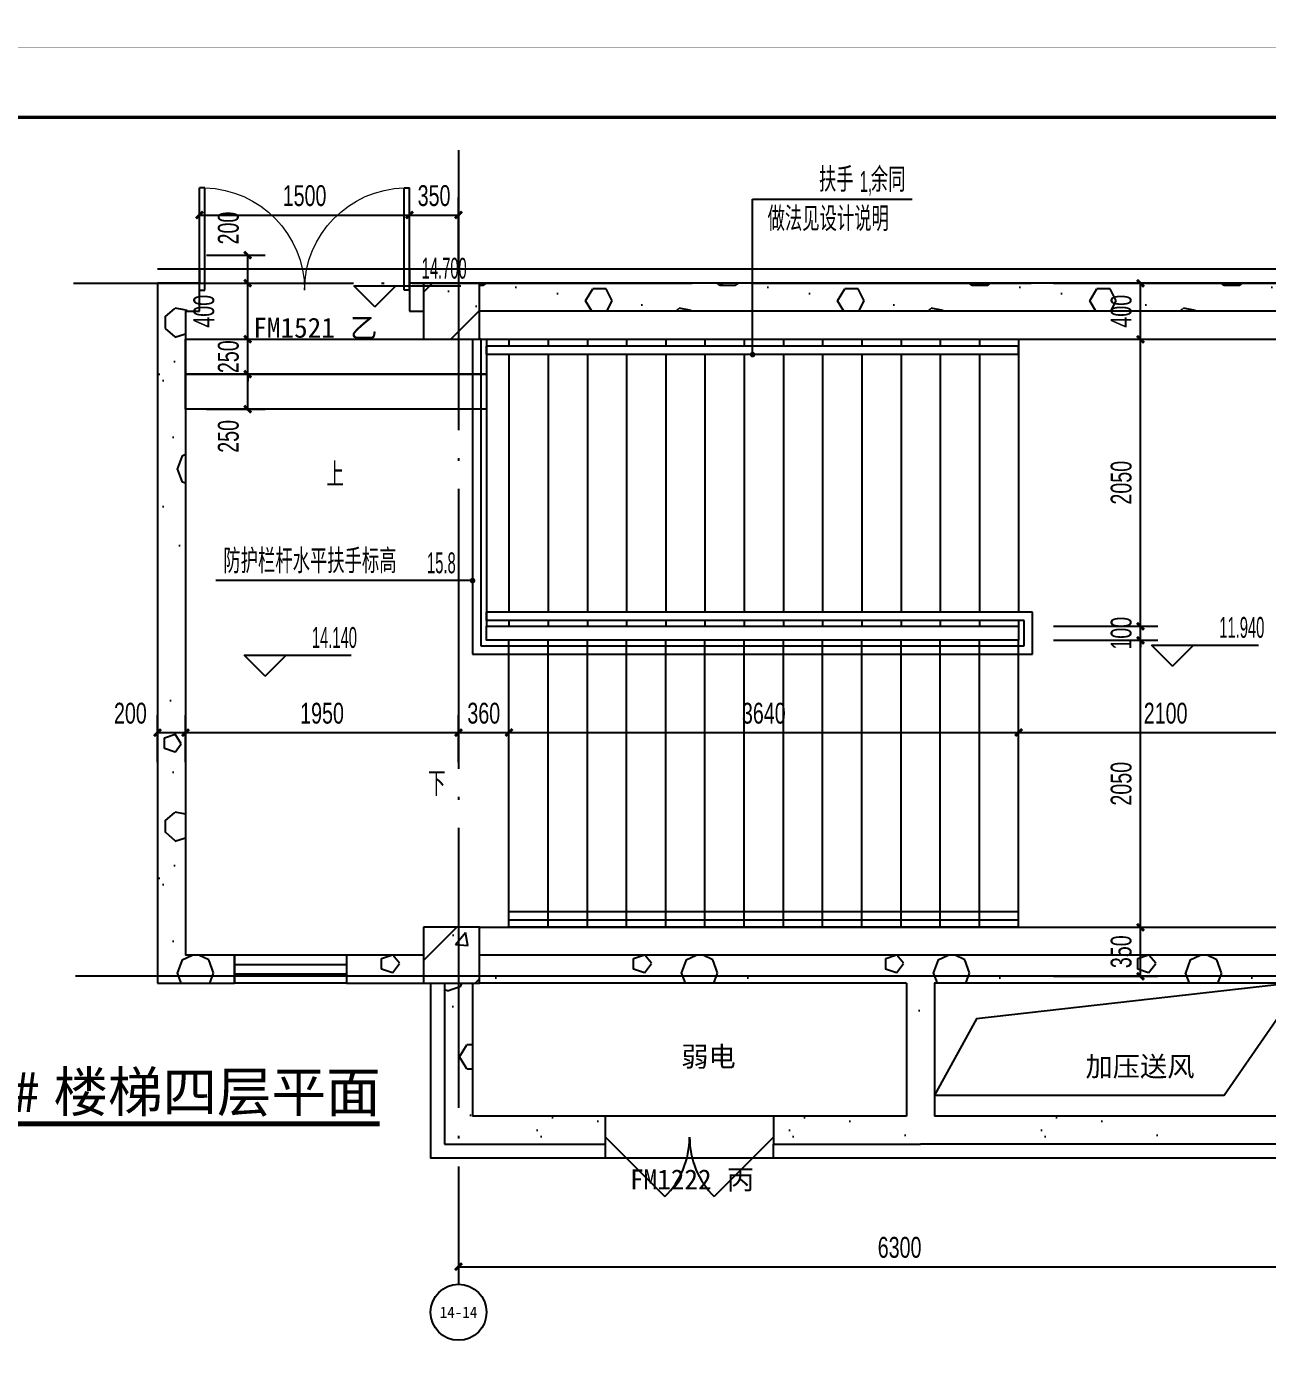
# Model space of a CAD drawing. Extents: x -26219 to 315419, y -160410 to -120810.
# Drawn here: x 106110 to 114974, y -135656 to -126213 of the extents above; entities that cross this region are included whole.
import ezdxf
from ezdxf.enums import TextEntityAlignment as Align
from ezdxf.xclip import XClip

# ---------------------------------------------------------------- set-up
doc = ezdxf.new("R2010")
doc.units = 0
doc.header["$LTSCALE"] = 1000
doc.header["$MEASUREMENT"] = 0
doc.header["$XCLIPFRAME"] = 0
doc.linetypes.add('104-14# 核心筒$2$DOTE', pattern=[2.42, 2, -0.2, 0.02, -0.2])
for name, color, linetype in [('01-标注_尺寸', 124, 'Continuous'), ('01-标注_标高', 200, 'Continuous'), ('01-标注_符号', 200, 'Continuous'), ('01-标注_轴线坐标', 132, 'Continuous'), ('02-TEXT_标注', 130, 'Continuous'), ('02-TEXT_轴号', 7, 'Continuous'), ('104-14# 核心筒$0$A-C_窗', 140, 'Continuous'), ('104-14# 核心筒$0$A-E_栏杆', 232, 'Continuous'), ('104-14# 核心筒$0$A-E_电梯', 171, 'Continuous'), ('104-14# 核心筒$0$A_STR-砌块墙', 121, 'Continuous'), ('104-14# 核心筒$0$DOOR_FIRE', 220, 'Continuous'), ('104-14# 核心筒$0$DUCT-新风管立管', 3, 'Continuous'), ('104-14# 核心筒$0$SURFACE', 6, 'Continuous'), ('104-14# 核心筒$2$05-填充_天正', 26, 'Continuous'), ('104-14# 核心筒$2$A_AXIS-轴线', 36, '104-14# 核心筒$2$DOTE'), ('104-14# 核心筒$2$A_STR-砼柱', 51, 'Continuous'), ('A_AXIS-轴线', 36, 'Continuous'), ('DIM_SYMB', 3, 'Continuous'), ('DOOR_FIRE_TEXT', 7, 'Continuous'), ('建-标注-文本', 254, 'Continuous')]:
    doc.layers.add(name, color=color, linetype=linetype)
doc.styles.add('_TCH_AXIS', font='STXIHEI_0.TTF', dxfattribs={"width": 0.75, "height": 750})
doc.styles.add('_TCH_DIM', font='ros.shx', dxfattribs={"width": 0.75, "bigfont": 'jd.shx'})
doc.styles.add('_TCH_DIM_T3', font='ros.shx', dxfattribs={"width": 0.705882, "bigfont": 'jd.shx'})
doc.styles.add('_TCH_WINDOW', font='STXIHEI_0.TTF')
doc.styles.get("Standard").update_dxf_attribs({"font": 'STXIHEI_0.TTF'})
doc.dimstyles.new('_TCH_ARCH&&50', dxfattribs={"dimtxt": 148.75, "dimasz": 50, "dimexe": 125, "dimexo": 150, "dimgap": 63.125, "dimtad": 1, "dimdec": 0, "dimzin": 0, "dimdsep": 46, "dimtxsty": '_TCH_DIM_T3', "dimblk": 'ARCHTICK', "dimcen": 0.09, "dimclrt": 7, "dimazin": 2, "dimtfac": 1, "dimtdec": 0, "dimtix": 1, "dimtmove": 2, "dimatfit": 3, "dimfxl": 0, "dimtolj": 1, "dimtzin": 0, "dimarcsym": 0})
pattern_1 = [(0, (531, -549), (900, 1800), [0, -1800]), (0, (-522, -792), (900, 1800), [0, -1800]), (0, (63, -810), (900, 1800), [0, -1800]), (0, (702, -279), (900, 1800), [0, -1800]), (0, (-45, -900), (900, 1800), [0, -1800]), (0, (882, 855), (900, 1800), [0, -1800]), (0, (333, 711), (900, 1800), [0, -1800]), (0, (621, 486), (900, 1800), [0, -1800]), (0, (-846, 450), (900, 1800), [0, -1800]), (0, (36, 369), (900, 1800), [0, -1800]), (0, (-306, -90), (900, 1800), [0, -1800]), (0, (-288, -765), (900, 1800), [0, -1800]), (0, (387, -837), (900, 1800), [0, -1800]), (0, (882, -45), (900, 1800), [0, -1800]), (0, (-801, -324), (900, 1800), [0, -1800]), (0, (-648, -18), (900, 1800), [0, -1800]), (0, (54, -144), (900, 1800), [0, -1800]), (0, (-198, -405), (900, 1800), [0, -1800]), (0, (-342, 189), (900, 1800), [0, -1800]), (0, (-117, 864), (900, 1800), [0, -1800]), (0, (-729, -702), (900, 1800), [0, -1800]), (0, (261, 495), (900, 1800), [0, -1800]), (0, (-576, 522), (900, 1800), [0, -1800]), (0, (-720, 756), (900, 1800), [0, -1800]), (130.601294, (771.43, 291.43), (-4499.99995, 5400.000024), [79.025, -33111.333]), (18.43495, (642.86, 325.71), (4499.99998, 1799.99999), [81.316, -11302.884]), (90, (642.9, 248.6), (900, 1800), [77.143, -3522.857]), (161.56505, (720, 222.86), (-4500.00002, 1799.99987), [81.316, -11302.884]), (53.1301, (720, 222.86), (900, 1800), [85.714, -8914.285]), (135, (788.6, -694.3), (-900.0001, 1799.9999), [72.731, -5018.438]), (45, (685.7, -694.3), (900, 1800), [72.731, -5018.438]), (135, (737.14, -745.7), (-900.0001, 1799.9999), [72.731, -5018.438]), (45, (737.14, -745.7), (900, 1800), [72.731, -5018.438]), (116.56505, (-77.1, 514.3), (-0.0002, 3600), [95.831, -1916.63]), (180, (-120, 600), (-900, 1800), [102.857, -1697.143]), (63.43495, (-265.7, 514.3), (8e-06, 3600), [95.831, -1916.63]), (116.56505, (-222.9, 428.6), (-0.0002, 3600), [95.831, -1916.63]), (0, (-222.9, 428.6), (900, 1800), [102.857, -1697.143]), (63.43495, (-120, 428.6), (8e-06, 3600), [95.831, -1916.63]), (107.102728, (600, -94.286), (-2699.999897, 9000.000015), [116.584, -48848.7075]), (143.972626, (565.71, 17.14), (-17099.999783, 12599.999986), [116.584, -24366.06]), (180, (471.4, 85.7), (-900, 1800), [111.429, -1688.571]), (36.027373, (265.71, 17.14), (17099.999874, 12599.999864), [116.584, -24366.06]), (71.56505, (231.43, -85.7), (2700.00001, 8999.99998), [108.421, -11275.778]), (107.102728, (265.714, -197.14), (-2699.999897, 9000.000015), [116.584, -48848.7075]), (143.972626, (360, -265.71), (-17099.999783, 12599.999986), [116.584, -24366.06]), (0, (360, -265.7), (900, 1800), [111.429, -1688.571]), (36.027373, (471.43, -265.71), (17099.999874, 12599.999864), [116.584, -24366.06]), (71.56505, (565.71, -197.14), (2700.00001, 8999.99998), [108.421, -11275.778]), (150.25512, (617.14, 745.71), (-2700, 1799.99998), [69.105, -14442.959]), (90, (557.1, 711.4), (900, 1800), [68.571, -3531.428]), (29.74488, (557.14, 711.43), (2700, 1799.99999), [69.105, -14442.959]), (116.56505, (197.1, -531.4), (-0.0002, 3600), [95.831, -1916.63]), (168.69007, (154.29, -445.71), (-8100.00001, 1799.99995), [87.412, -18269.0565]), (41.185925, (0, -488.57), (22499.999864, 19799.999827), [91.116, -38177.406]), (90, (0, -574.3), (900, 1800), [85.714, -3514.285]), (138.814074, (68.57, -634.286), (-22499.9996, 19800.000126), [91.116, -38177.406]), (16.699244, (68.57, -634.286), (29699.999777, 8999.999906), [89.488, -37495.6125]), (60.945396, (154.29, -608.57), (899.999998, 1799.999984), [88.248, -36976.0185]), (109.983106, (-557.14, 222.86), (-4500.000017, 12599.999967), [100.326, -42036.5925]), (155.556045, (-591.43, 317.14), (-11700.000045, 5399.999888), [103.569, -43395.3945]), (24.443955, (-780, 317.14), (11700.000006, 5399.999974), [103.569, -43395.3945]), (70.016893, (-814.286, 222.86), (4500.000014, 12599.999969), [100.326, -42036.5925]), (109.983106, (-780, 128.57), (-4500.000017, 12599.999967), [100.326, -42036.5925]), (160.016893, (-685.71, 94.29), (-4500, 1799.99992), [100.326, -20968.1325]), (19.983107, (-685.71, 94.29), (4499.999975, 1800), [100.326, -20968.1325]), (70.016893, (-591.43, 128.57), (4500.000014, 12599.999969), [100.326, -42036.5925]), (122.00538, (111.43, 60), (-900.00012, 1799.99991), [80.863, -16900.302]), (18.43495, (-8.57, 102.86), (4499.99998, 1799.99999), [81.316, -11302.884]), (90, (-8.6, 25.7), (900, 1800), [77.143, -3522.857]), (161.56505, (68.57, 0), (-4500.00002, 1799.99987), [81.316, -11302.884]), (54.462322, (68.57, 0), (6299.99999, 8999.999987), [73.734, -30894.6345]), (116.56505, (-411.4, -377.1), (-0.0002, 3600), [95.831, -1916.63]), (180, (-454.3, -291.4), (-900, 1800), [94.286, -1705.714]), (59.036243, (-600, -377.14), (900, 1799.99999), [99.959, -20891.466]), (120.963756, (-548.57, -462.86), (-900.00012, 1799.99992), [99.959, -20891.466]), (0, (-548.6, -462.9), (900, 1800), [94.286, -1705.714]), (63.43495, (-454.3, -462.9), (8e-06, 3600), [95.831, -1916.63])]
pattern_2 = [(45, (0, 0), (-265.16504, 265.16504), []), (50, (0, 0), (1075.8903, -94.1282), [112.5, -1237.5]), (355, (0, 0), (-208.127, 1128.288), [90, -990]), (100.4514, (89.7, -7.8), (867.764, 1034.1593), [95.6103, -1051.713]), (46.1842, (0, 300), (1600.8616, -248.2785), [168.75, -1856.25]), (96.6356, (133.4, 279.3), (1401.994, 1461.177), [143.415, -1577.5695]), (351.1842, (0, 300), (1401.993, 1461.178), [135, -1485]), (21, (150, 225), (895.3606, -603.9283), [112.5, -1237.5]), (326, (150, 225), (364.973, 1087.725), [90, -990]), (71.4514, (224.6, 174.7), (1260.334, 483.7957), [95.6103, -1051.713]), (37.5, (0, 0), (18.2398, 499.3408), [0, -978, 0, -1005, 0, -993.75]), (7.5, (0, 0), (394.6043, 591.6176), [0, -573, 0, -955.5, 0, -378.75]), (327.5, (-334.5, 0), (800.73365, -33.8323), [0, -375, 0, -1170, 0, -1552.5]), (317.5, (-484.5, 0), (874.7793, 150.1575), [0, -487.5, 0, -777, 0, -1102.5])]

# ---------------------------------------------------------------- blocks, each defined once
blk = doc.blocks.new('104-14# 核心筒$0$$DorLib2D$00000116')
at = {"color": 0}
for p, q in [((-0.5, 0), (-0.1464, 0.3536)), ((0.5, 0), (0.1464, 0.3536))]:
    blk.add_line(p, q, dxfattribs=at)
for centre, start, end in [((-0.5, 0), 0, 45), ((0.5, 0), 135, 180)]:
    blk.add_arc(centre, 0.5, start, end, dxfattribs=at)
blk = doc.blocks.new('104-14# 核心筒$0$$DorLib2D$00000002')
for p, q in [((-0.5, 0), (-0.5, 0.4875)), ((-0.475, 0.4875), (-0.5, 0.4875)), ((-0.475, 0), (-0.475, 0.4875)), ((0.475, 0), (0.475, 0.4875)), ((0.475, 0.4875), (0.5, 0.4875)), ((0.5, 0), (0.5, 0.4875)), ((-0.5, 0), (-0.475, 0)), ((0.5, 0), (0.475, 0))]:
    blk.add_line(p, q)
at = {"lineweight": 13}
for centre, start, end in [((-0.4875, 0), 0, 88.53072), ((0.4875, 0), 91.46928, 180)]:
    blk.add_arc(centre, 0.4875, start, end, dxfattribs=at)
blk = doc.blocks.new('104-14# 核心筒$0$$TCHSYS$WIN2D')
for p, q in [((-0.5, 0.5), (0.5, 0.5)), ((-0.5, 0.5), (-0.5, -0.5)), ((0.5, 0.5), (0.5, -0.5)), ((0.5, 0.167), (-0.5, 0.167)), ((0.5, -0.167), (-0.5, -0.167)), ((-0.5, -0.5), (0.5, -0.5))]:
    blk.add_line(p, q)
blk = doc.blocks.new('104-14# 核心筒')
at = {"layer": '104-14# 核心筒$2$05-填充_天正'}
h = blk.add_hatch(dxfattribs=at)
h.set_pattern_fill('加气混凝土', color=256, scale=150, style=0)
h.set_pattern_definition(pattern_1)
h.paths.add_polyline_path([(107650, 283800), (107750, 283800), (107750, 284000), (107450, 284000)])
h = blk.add_hatch(dxfattribs=at)
h.set_pattern_fill('加气混凝土', color=256, scale=150, style=0)
h.set_pattern_definition(pattern_1)
h.paths.add_polyline_path([(107650, 283800), (107450, 284000), (107450, 279000), (107650, 279200)])
h = blk.add_hatch(dxfattribs=at)
h.set_pattern_fill('加气混凝土', color=256, scale=150, style=0)
h.set_pattern_definition(pattern_1)
h.paths.add_polyline_path([(109350, 283800), (109350, 284000), (109250, 284000), (109250, 283800)])
h = blk.add_hatch(dxfattribs=at)
h.set_pattern_fill('钢筋混凝土', color=256, scale=150, style=0)
h.set_pattern_definition(pattern_2)
h.paths.add_polyline_path([(109350, 283600), (109750, 283600), (109750, 284000), (109350, 284000)])
h = blk.add_hatch(dxfattribs=at)
h.set_pattern_fill('加气混凝土', color=256, scale=150, style=0)
h.set_pattern_definition(pattern_1)
h.paths.add_polyline_path([(109750, 284000), (109750, 283800), (115700, 283800), (115700, 284000)])
h = blk.add_hatch(dxfattribs=at)
h.set_pattern_fill('钢筋混凝土', color=256, scale=150, style=0)
h.set_pattern_definition(pattern_2)
h.paths.add_polyline_path([(109350, 279000), (109750, 279000), (109750, 279400), (109350, 279400)])
h = blk.add_hatch(dxfattribs=at)
h.set_pattern_fill('加气混凝土', color=256, scale=150, style=0)
h.set_pattern_definition(pattern_1)
h.paths.add_polyline_path([(107450, 279000), (108000, 279000), (108000, 279200), (107650, 279200)])
h = blk.add_hatch(dxfattribs=at)
h.set_pattern_fill('加气混凝土', color=256, scale=150, style=0)
h.set_pattern_definition(pattern_1)
h.paths.add_polyline_path([(109350, 279000), (109350, 279200), (108800, 279200), (108800, 279000)])
h = blk.add_hatch(dxfattribs=at)
h.set_pattern_fill('加气混凝土', color=256, scale=150, style=0)
h.set_pattern_definition(pattern_1)
h.paths.add_polyline_path([(109750, 279200), (109750, 279000), (112800, 279000), (112900, 279066.7), (112900, 279200)])
h = blk.add_hatch(dxfattribs=at)
h.set_pattern_fill('加气混凝土', color=256, scale=150, style=0)
h.set_pattern_definition(pattern_1)
h.paths.add_polyline_path([(115700, 279000), (115700, 279200), (112900, 279200), (112900, 279066.7), (113000, 279000)])
h = blk.add_hatch(dxfattribs=at)
h.set_pattern_fill('加气混凝土', color=256, scale=150, style=0)
h.set_pattern_definition(pattern_1)
h.paths.add_polyline_path([(112900, 279066.7), (112800, 279000), (112800, 278050), (112900, 277983.3), (113000, 278050), (113000, 279000)])
h = blk.add_hatch(dxfattribs=at)
h.set_pattern_fill('加气混凝土', color=256, scale=150, style=0)
h.set_pattern_definition(pattern_1)
h.paths.add_polyline_path([(109700, 279000), (109500, 279000), (109500, 277850), (109700, 278050)])
h = blk.add_hatch(dxfattribs=at)
h.set_pattern_fill('加气混凝土', color=256, scale=150, style=0)
h.set_pattern_definition(pattern_1)
h.paths.add_polyline_path([(109500, 277850), (110650, 277850), (110650, 278050), (109700, 278050)])
h = blk.add_hatch(dxfattribs=at)
h.set_pattern_fill('加气混凝土', color=256, scale=150, style=0)
h.set_pattern_definition(pattern_1)
h.paths.add_polyline_path([(112800, 278050), (111850, 278050), (111850, 277850), (112900, 277850), (112900, 277983.3)])
h = blk.add_hatch(dxfattribs=at)
h.set_pattern_fill('加气混凝土', color=256, scale=150, style=0)
h.set_pattern_definition(pattern_1)
h.paths.add_polyline_path([(116100, 277850), (115900, 278050), (113000, 278050), (112900, 277983.3), (112900, 277850)])
at = {"layer": '104-14# 核心筒$0$A-E_栏杆'}
for p, q in [((109700, 283600), (109700, 281350)), ((109760, 283600), (109750, 283600)), ((109760, 283600), (109760, 281410)), ((113600, 283550), (109800, 283550)), ((109800, 283490), (109800, 283550)), ((113600, 283490), (113600, 283550)), ((113600, 283490), (109800, 283490)), ((113700, 281650), (109800, 281650)), ((109800, 281590), (109800, 281650)), ((113700, 281350), (113700, 281650)), ((113640, 281590), (109800, 281590)), ((113640, 281410), (113640, 281590)), ((109700, 281350), (113700, 281350)), ((109760, 281410), (113640, 281410)), ((113600, 279510), (109960, 279510)), ((109960, 279450), (109960, 279510)), ((113600, 279450), (109960, 279450)), ((113600, 279450), (113600, 279510))]:
    blk.add_line(p, q, dxfattribs=at)
at = {"layer": '104-14# 核心筒$0$A-E_电梯'}
for p, q in [((109750, 283600), (113600, 283600)), ((109750, 283600), (115700, 283600)), ((109800, 283600), (109800, 283550)), ((109960, 283600), (109960, 283550)), ((110240, 283600), (110240, 283550)), ((110520, 283600), (110520, 283550)), ((110800, 283600), (110800, 283550)), ((111080, 283600), (111080, 283550)), ((111360, 283600), (111360, 283550)), ((111640, 283600), (111640, 283550)), ((111920, 283600), (111920, 283550)), ((112200, 283600), (112200, 283550)), ((112480, 283600), (112480, 283550)), ((112760, 283600), (112760, 283550)), ((113040, 283600), (113040, 283550)), ((113320, 283600), (113320, 283550)), ((113600, 283600), (113600, 283550)), ((109800, 283550), (109800, 283490)), ((113600, 283550), (113600, 283490)), ((109800, 283490), (109800, 281650)), ((109960, 283490), (109960, 281650)), ((110240, 283490), (110240, 281650)), ((110520, 283490), (110520, 281650)), ((110800, 283490), (110800, 281650)), ((111080, 283490), (111080, 281650)), ((111360, 283490), (111360, 281650)), ((111640, 283490), (111640, 281650)), ((111920, 283490), (111920, 281650)), ((112200, 283490), (112200, 281650)), ((112480, 283490), (112480, 281650)), ((112760, 283490), (112760, 281650)), ((113040, 283490), (113040, 281650)), ((113320, 283490), (113320, 281650)), ((113600, 283490), (113600, 281650)), ((109800, 281650), (109800, 281590)), ((109800, 281590), (109800, 281550)), ((109800, 281550), (113600, 281550)), ((109960, 281590), (109960, 281550)), ((110240, 281590), (110240, 281550)), ((110520, 281590), (110520, 281550)), ((110800, 281590), (110800, 281550)), ((111080, 281590), (111080, 281550)), ((111360, 281590), (111360, 281550)), ((111640, 281590), (111640, 281550)), ((111920, 281590), (111920, 281550)), ((112200, 281590), (112200, 281550)), ((112480, 281590), (112480, 281550)), ((112760, 281590), (112760, 281550)), ((113040, 281590), (113040, 281550)), ((113320, 281590), (113320, 281550)), ((113600, 281590), (113600, 281550)), ((113600, 281450), (109960, 281450)), ((109960, 279400), (109960, 281450)), ((110240, 279400), (110240, 281450)), ((110520, 279400), (110520, 281450)), ((110800, 279400), (110800, 281450)), ((111080, 279400), (111080, 281450)), ((111360, 279400), (111360, 281450)), ((111640, 279400), (111640, 281450)), ((111920, 279400), (111920, 281450)), ((112200, 279400), (112200, 281450)), ((112480, 279400), (112480, 281450)), ((112760, 279400), (112760, 281450)), ((113040, 279400), (113040, 281450)), ((113320, 279400), (113320, 281450)), ((113600, 279400), (113600, 281450)), ((109750, 279400), (115700, 279400)), ((113600, 279400), (109960, 279400))]:
    blk.add_line(p, q, dxfattribs=at)
for points in [[(109800, 283350), (107650, 283350), (107650, 283600), (109800, 283600)], [(109800, 283100), (107650, 283100), (107650, 283350), (109800, 283350)], [(113600, 281450), (109800, 281450), (109800, 281550), (113600, 281550)]]:
    blk.add_lwpolyline(points, close=True, dxfattribs=at)
at = {"layer": '104-14# 核心筒$0$A_STR-砌块墙'}
for p, q in [((107750, 284000), (107450, 284000)), ((107450, 284000), (107450, 279000)), ((107750, 283800), (107750, 284000)), ((109350, 284000), (109250, 284000)), ((109250, 284000), (109250, 283800)), ((115700, 284000), (109750, 284000)), ((107650, 283800), (107750, 283800)), ((107650, 283800), (107650, 279200)), ((109250, 283800), (109350, 283800)), ((115700, 283800), (109750, 283800)), ((108000, 279200), (107650, 279200)), ((108000, 279000), (108000, 279200)), ((109350, 279200), (108800, 279200)), ((108800, 279200), (108800, 279000)), ((112900, 279200), (109750, 279200)), ((115700, 279200), (112900, 279200)), ((107450, 279000), (108000, 279000)), ((108800, 279000), (109350, 279000)), ((109500, 279000), (109500, 277850)), ((109700, 279000), (109700, 278050)), ((112800, 279000), (109750, 279000)), ((112800, 279000), (112800, 278050)), ((113000, 279000), (113000, 278050)), ((115700, 279000), (113000, 279000)), ((110650, 278050), (109700, 278050)), ((110650, 277850), (110650, 278050)), ((112800, 278050), (111850, 278050)), ((111850, 278050), (111850, 277850)), ((115900, 278050), (113000, 278050)), ((109500, 277850), (110650, 277850)), ((111850, 277850), (112900, 277850)), ((116100, 277850), (112900, 277850))]:
    blk.add_line(p, q, dxfattribs=at)
at = {"layer": '104-14# 核心筒$0$DOOR_FIRE'}
for p, q in [((109250, 284100), (107750, 284100)), ((111850, 278050), (110650, 278050)), ((111850, 277750), (110650, 277750))]:
    blk.add_line(p, q, dxfattribs=at)
at = {"layer": '104-14# 核心筒$0$DUCT-新风管立管'}
blk.add_lwpolyline([(115550, 279000), (113000, 279000), (113000, 278200), (115068, 278200), (115550, 278895.9), (115550, 279000), (113298.3, 278745), (113000, 278200)], dxfattribs=at)
at = {"layer": '104-14# 核心筒$0$SURFACE'}
for p, q in [((107750, 284100), (107450, 284100)), ((107750, 284100), (107750, 284000)), ((109250, 284100), (109250, 284000)), ((109450, 284100), (109250, 284100)), ((116200, 284100), (109450, 284100)), ((109400, 279000), (109400, 277750)), ((110650, 277750), (110650, 277850)), ((111850, 277750), (111850, 277850)), ((110650, 277750), (109400, 277750)), ((112900, 277750), (111850, 277750)), ((116200, 277750), (112900, 277750))]:
    blk.add_line(p, q, dxfattribs=at)
at = {"layer": '104-14# 核心筒$2$A_AXIS-轴线'}
for p, q in [((109600, 317833.6), (109600, 259754.9)), ((-9370.1, 284000), (120259.9, 284000))]:
    blk.add_line(p, q, dxfattribs=at)
at = {"layer": '104-14# 核心筒$2$A_STR-砼柱'}
for p, q in [((109750, 284000), (109350, 284000)), ((109350, 284000), (109350, 283600)), ((109750, 283600), (109750, 284000)), ((109350, 283600), (109750, 283600)), ((109750, 279400), (109350, 279400)), ((109350, 279400), (109350, 279000)), ((109750, 279000), (109750, 279400)), ((109350, 279000), (109750, 279000))]:
    blk.add_line(p, q, dxfattribs=at)
at = {"layer": '104-14# 核心筒$0$A-C_窗', "xscale": 800, "yscale": -200, "zscale": 200, "rotation": 179.9999999996356}
blk.add_blockref('104-14# 核心筒$0$$TCHSYS$WIN2D', (108400, 279100), dxfattribs=at)
at = {"layer": '104-14# 核心筒$0$DOOR_FIRE', "zscale": 300}
for name, p, xscale, yscale, rotation in [('104-14# 核心筒$0$$DorLib2D$00000002', (108500, 283950), 1500, -1500, 180.0000000000017), ('104-14# 核心筒$0$$DorLib2D$00000116', (111250, 277900), 1200, 1200, 179.9999999996362)]:
    blk.add_blockref(name, p, dxfattribs=dict(at, xscale=xscale, yscale=yscale, rotation=rotation))
blk = doc.blocks.new('图框-A1+3-4')
for points, const_width in [([(0, 0), (1471, 0), (1471, 594), (0, 594)], 0.05), ([(1396, 584), (25, 584), (25, 10), (1396, 10)], 0.5)]:
    blk.add_lwpolyline(points, close=True, dxfattribs=dict(const_width=const_width))
blk = doc.blocks.new('_ArchTick')
at = {"color": 0, "linetype": 'ByBlock', "const_width": 0.4}
blk.add_lwpolyline([(-0.5, -0.5), (0.5, 0.5)], dxfattribs=at)
blk = doc.blocks.new('*D300')
at = {"layer": '01-标注_尺寸', "color": 0, "lineweight": -2, "transparency": 16777216}
for p, q in [((107046.3, -131466.9), (107046.3, -131131.5)), ((107246.3, -131466.9), (107246.3, -131131.5)), ((107046.3, -131256.5), (107246.3, -131256.5))]:
    blk.add_line(p, q, dxfattribs=at)
at = {"layer": 'Defpoints', "color": 0, "transparency": 16777216}
for p in [(107246.3, -131256.5), (107046.3, -131616.9), (107246.3, -131616.9)]:
    blk.add_point(p, dxfattribs=at)
at = {"layer": '01-标注_尺寸', "color": 0, "lineweight": -2, "transparency": 16777216, "xscale": 50, "yscale": 50, "zscale": 50, "rotation": 180}
blk.add_blockref('_ArchTick', (107046.3, -131256.5), dxfattribs=at)
at = {"layer": '01-标注_尺寸', "color": 0, "lineweight": -2, "transparency": 16777216, "xscale": 50, "yscale": 50, "zscale": 50}
blk.add_blockref('_ArchTick', (107246.3, -131256.5), dxfattribs=at)
at = {"layer": '01-标注_尺寸', "color": 7, "transparency": 16777216, "insert": (106852.3, -131119), "char_height": 148.75, "attachment_point": 5, "style": '_TCH_DIM_T3'}
blk.add_mtext('\\A1;200', dxfattribs=at)
blk = doc.blocks.new('*D301')
at = {"layer": '01-标注_尺寸', "color": 0, "lineweight": -2, "transparency": 16777216}
for p, q in [((107246.3, -131466.9), (107246.3, -131131.5)), ((109196.3, -131466.9), (109196.3, -131131.5)), ((107246.3, -131256.5), (109196.3, -131256.5))]:
    blk.add_line(p, q, dxfattribs=at)
at = {"layer": 'Defpoints', "color": 0, "transparency": 16777216}
for p in [(109196.3, -131256.5), (107246.3, -131616.9), (109196.3, -131616.9)]:
    blk.add_point(p, dxfattribs=at)
at = {"layer": '01-标注_尺寸', "color": 0, "lineweight": -2, "transparency": 16777216, "xscale": 50, "yscale": 50, "zscale": 50, "rotation": 180}
blk.add_blockref('_ArchTick', (107246.3, -131256.5), dxfattribs=at)
at = {"layer": '01-标注_尺寸', "color": 0, "lineweight": -2, "transparency": 16777216, "xscale": 50, "yscale": 50, "zscale": 50}
blk.add_blockref('_ArchTick', (109196.3, -131256.5), dxfattribs=at)
at = {"layer": '01-标注_尺寸', "color": 7, "transparency": 16777216, "insert": (108221.3, -131119), "char_height": 148.75, "attachment_point": 5, "style": '_TCH_DIM_T3'}
blk.add_mtext('\\A1;1950', dxfattribs=at)
blk = doc.blocks.new('*D302')
at = {"layer": '01-标注_尺寸', "color": 0, "lineweight": -2, "transparency": 16777216}
for p, q in [((109196.3, -131466.9), (109196.3, -131131.5)), ((109556.3, -131466.9), (109556.3, -131131.5)), ((109196.3, -131256.5), (109556.3, -131256.5))]:
    blk.add_line(p, q, dxfattribs=at)
at = {"layer": 'Defpoints', "color": 0, "transparency": 16777216}
for p in [(109556.3, -131256.5), (109196.3, -131616.9), (109556.3, -131616.9)]:
    blk.add_point(p, dxfattribs=at)
at = {"layer": '01-标注_尺寸', "color": 0, "lineweight": -2, "transparency": 16777216, "xscale": 50, "yscale": 50, "zscale": 50, "rotation": 180}
blk.add_blockref('_ArchTick', (109196.3, -131256.5), dxfattribs=at)
at = {"layer": '01-标注_尺寸', "color": 0, "lineweight": -2, "transparency": 16777216, "xscale": 50, "yscale": 50, "zscale": 50}
blk.add_blockref('_ArchTick', (109556.3, -131256.5), dxfattribs=at)
at = {"layer": '01-标注_尺寸', "color": 7, "transparency": 16777216, "insert": (109376.3, -131119), "char_height": 148.75, "attachment_point": 5, "style": '_TCH_DIM_T3'}
blk.add_mtext('\\A1;360', dxfattribs=at)
blk = doc.blocks.new('*D303')
at = {"layer": '01-标注_尺寸', "color": 0, "lineweight": -2, "transparency": 16777216}
for p, q in [((109556.3, -131466.9), (109556.3, -131131.5)), ((113196.3, -131466.9), (113196.3, -131131.5)), ((109556.3, -131256.5), (113196.3, -131256.5))]:
    blk.add_line(p, q, dxfattribs=at)
at = {"layer": 'Defpoints', "color": 0, "transparency": 16777216}
for p in [(113196.3, -131256.5), (109556.3, -131616.9), (113196.3, -131616.9)]:
    blk.add_point(p, dxfattribs=at)
at = {"layer": '01-标注_尺寸', "color": 0, "lineweight": -2, "transparency": 16777216, "xscale": 50, "yscale": 50, "zscale": 50, "rotation": 180}
blk.add_blockref('_ArchTick', (109556.3, -131256.5), dxfattribs=at)
at = {"layer": '01-标注_尺寸', "color": 0, "lineweight": -2, "transparency": 16777216, "xscale": 50, "yscale": 50, "zscale": 50}
blk.add_blockref('_ArchTick', (113196.3, -131256.5), dxfattribs=at)
at = {"layer": '01-标注_尺寸', "color": 7, "transparency": 16777216, "insert": (111376.3, -131119), "char_height": 148.75, "attachment_point": 5, "style": '_TCH_DIM_T3'}
blk.add_mtext('\\A1;3640', dxfattribs=at)
blk = doc.blocks.new('*D304')
at = {"layer": '01-标注_尺寸', "color": 0, "lineweight": -2, "transparency": 16777216}
for p, q in [((113196.3, -131466.9), (113196.3, -131131.5)), ((115296.3, -131466.9), (115296.3, -131131.5)), ((113196.3, -131256.5), (115296.3, -131256.5))]:
    blk.add_line(p, q, dxfattribs=at)
at = {"layer": 'Defpoints', "color": 0, "transparency": 16777216}
for p in [(115296.3, -131256.5), (113196.3, -131616.9), (115296.3, -131616.9)]:
    blk.add_point(p, dxfattribs=at)
at = {"layer": '01-标注_尺寸', "color": 0, "lineweight": -2, "transparency": 16777216, "xscale": 50, "yscale": 50, "zscale": 50, "rotation": 180}
blk.add_blockref('_ArchTick', (113196.3, -131256.5), dxfattribs=at)
at = {"layer": '01-标注_尺寸', "color": 0, "lineweight": -2, "transparency": 16777216, "xscale": 50, "yscale": 50, "zscale": 50}
blk.add_blockref('_ArchTick', (115296.3, -131256.5), dxfattribs=at)
at = {"layer": '01-标注_尺寸', "color": 7, "transparency": 16777216, "insert": (114246.3, -131119), "char_height": 148.75, "attachment_point": 5, "style": '_TCH_DIM_T3'}
blk.add_mtext('\\A1;2100', dxfattribs=at)
blk = doc.blocks.new('*D307')
at = {"layer": '01-标注_尺寸', "color": 0, "lineweight": -2, "transparency": 16777216}
for p, q in [((107396.3, -128696.9), (107815.1, -128696.9)), ((107690.1, -128946.9), (107690.1, -128696.9)), ((107396.3, -128946.9), (107815.1, -128946.9))]:
    blk.add_line(p, q, dxfattribs=at)
at = {"layer": 'Defpoints', "color": 0, "transparency": 16777216}
for p in [(107246.3, -128696.9), (107690.1, -128696.9), (107246.3, -128946.9)]:
    blk.add_point(p, dxfattribs=at)
at = {"layer": '01-标注_尺寸', "color": 0, "lineweight": -2, "transparency": 16777216, "xscale": 50, "yscale": 50, "zscale": 50}
for p, rotation in [((107690.1, -128696.9), 90), ((107690.1, -128946.9), 270)]:
    blk.add_blockref('_ArchTick', p, dxfattribs=dict(at, rotation=rotation))
at = {"layer": '01-标注_尺寸', "color": 7, "transparency": 16777216, "insert": (107552.6, -129140.9), "char_height": 148.75, "attachment_point": 5, "rotation": 90, "style": '_TCH_DIM_T3'}
blk.add_mtext('\\A1;250', dxfattribs=at)
blk = doc.blocks.new('*D308')
at = {"layer": '01-标注_尺寸', "color": 0, "lineweight": -2, "transparency": 16777216}
for p, q in [((107690.1, -128446.9), (107690.1, -128396.9)), ((107396.3, -128446.9), (107815.1, -128446.9)), ((107690.1, -128696.9), (107690.1, -128446.9)), ((107396.3, -128696.9), (107815.1, -128696.9)), ((107690.1, -128696.9), (107690.1, -128746.9))]:
    blk.add_line(p, q, dxfattribs=at)
at = {"layer": 'Defpoints', "color": 0, "transparency": 16777216}
for p in [(107246.3, -128446.9), (107690.1, -128446.9), (107246.3, -128696.9)]:
    blk.add_point(p, dxfattribs=at)
at = {"layer": '01-标注_尺寸', "color": 0, "lineweight": -2, "transparency": 16777216, "xscale": 50, "yscale": 50, "zscale": 50}
for p, rotation in [((107690.1, -128446.9), 270), ((107690.1, -128696.9), 90)]:
    blk.add_blockref('_ArchTick', p, dxfattribs=dict(at, rotation=rotation))
at = {"layer": '01-标注_尺寸', "color": 7, "transparency": 16777216, "insert": (107552.6, -128571.9), "char_height": 148.75, "attachment_point": 5, "rotation": 90, "style": '_TCH_DIM_T3'}
blk.add_mtext('\\A1;250', dxfattribs=at)
blk = doc.blocks.new('*D309')
at = {"layer": '01-标注_尺寸', "color": 0, "lineweight": -2, "transparency": 16777216}
for p, q in [((107396.3, -128046.9), (107815.1, -128046.9)), ((107690.1, -128446.9), (107690.1, -128046.9)), ((107396.3, -128446.9), (107815.1, -128446.9))]:
    blk.add_line(p, q, dxfattribs=at)
at = {"layer": 'Defpoints', "color": 0, "transparency": 16777216}
for p in [(107246.3, -128046.9), (107690.1, -128046.9), (107246.3, -128446.9)]:
    blk.add_point(p, dxfattribs=at)
at = {"layer": '01-标注_尺寸', "color": 0, "lineweight": -2, "transparency": 16777216, "xscale": 50, "yscale": 50, "zscale": 50}
for p, rotation in [((107690.1, -128046.9), 90), ((107690.1, -128446.9), 270)]:
    blk.add_blockref('_ArchTick', p, dxfattribs=dict(at, rotation=rotation))
at = {"layer": '01-标注_尺寸', "color": 7, "transparency": 16777216, "insert": (107377.6, -128246.9), "char_height": 148.75, "attachment_point": 5, "rotation": 90, "style": '_TCH_DIM_T3'}
blk.add_mtext('\\A1;400', dxfattribs=at)
blk = doc.blocks.new('*D310')
at = {"layer": '01-标注_尺寸', "color": 0, "lineweight": -2, "transparency": 16777216}
for p, q in [((107396.3, -127846.9), (107815.1, -127846.9)), ((107690.1, -128046.9), (107690.1, -127846.9)), ((107396.3, -128046.9), (107815.1, -128046.9))]:
    blk.add_line(p, q, dxfattribs=at)
at = {"layer": 'Defpoints', "color": 0, "transparency": 16777216}
for p in [(107246.3, -127846.9), (107690.1, -127846.9), (107246.3, -128046.9)]:
    blk.add_point(p, dxfattribs=at)
at = {"layer": '01-标注_尺寸', "color": 0, "lineweight": -2, "transparency": 16777216, "xscale": 50, "yscale": 50, "zscale": 50}
for p, rotation in [((107690.1, -127846.9), 90), ((107690.1, -128046.9), 270)]:
    blk.add_blockref('_ArchTick', p, dxfattribs=dict(at, rotation=rotation))
at = {"layer": '01-标注_尺寸', "color": 7, "transparency": 16777216, "insert": (107552.6, -127652.9), "char_height": 148.75, "attachment_point": 5, "rotation": 90, "style": '_TCH_DIM_T3'}
blk.add_mtext('\\A1;200', dxfattribs=at)
blk = doc.blocks.new('*D319')
at = {"layer": '01-标注_尺寸', "color": 0, "lineweight": -2, "transparency": 16777216}
for p, q in [((113446.3, -132646.9), (114191.7, -132646.9)), ((114066.7, -132996.9), (114066.7, -132646.9)), ((113446.3, -132996.9), (114191.7, -132996.9))]:
    blk.add_line(p, q, dxfattribs=at)
at = {"layer": 'Defpoints', "color": 0, "transparency": 16777216}
for p in [(113296.3, -132646.9), (114066.7, -132646.9), (113296.3, -132996.9)]:
    blk.add_point(p, dxfattribs=at)
at = {"layer": '01-标注_尺寸', "color": 0, "lineweight": -2, "transparency": 16777216, "xscale": 50, "yscale": 50, "zscale": 50}
for p, rotation in [((114066.7, -132646.9), 90), ((114066.7, -132996.9), 270)]:
    blk.add_blockref('_ArchTick', p, dxfattribs=dict(at, rotation=rotation))
at = {"layer": '01-标注_尺寸', "color": 7, "transparency": 16777216, "insert": (113929.2, -132821.9), "char_height": 148.75, "attachment_point": 5, "rotation": 90, "style": '_TCH_DIM_T3'}
blk.add_mtext('\\A1;350', dxfattribs=at)
blk = doc.blocks.new('*D320')
at = {"layer": '01-标注_尺寸', "color": 0, "lineweight": -2, "transparency": 16777216}
for p, q in [((113446.3, -130596.9), (114191.7, -130596.9)), ((114066.7, -132646.9), (114066.7, -130596.9)), ((113446.3, -132646.9), (114191.7, -132646.9))]:
    blk.add_line(p, q, dxfattribs=at)
at = {"layer": 'Defpoints', "color": 0, "transparency": 16777216}
for p in [(113296.3, -130596.9), (114066.7, -130596.9), (113296.3, -132646.9)]:
    blk.add_point(p, dxfattribs=at)
at = {"layer": '01-标注_尺寸', "color": 0, "lineweight": -2, "transparency": 16777216, "xscale": 50, "yscale": 50, "zscale": 50}
for p, rotation in [((114066.7, -130596.9), 90), ((114066.7, -132646.9), 270)]:
    blk.add_blockref('_ArchTick', p, dxfattribs=dict(at, rotation=rotation))
at = {"layer": '01-标注_尺寸', "color": 7, "transparency": 16777216, "insert": (113929.2, -131621.9), "char_height": 148.75, "attachment_point": 5, "rotation": 90, "style": '_TCH_DIM_T3'}
blk.add_mtext('\\A1;2050', dxfattribs=at)
blk = doc.blocks.new('*D321')
at = {"layer": '01-标注_尺寸', "color": 0, "lineweight": -2, "transparency": 16777216}
for p, q in [((113446.3, -130496.9), (114191.7, -130496.9)), ((114066.7, -130496.9), (114066.7, -130446.9)), ((114066.7, -130596.9), (114066.7, -130496.9)), ((113446.3, -130596.9), (114191.7, -130596.9)), ((114066.7, -130596.9), (114066.7, -130646.9))]:
    blk.add_line(p, q, dxfattribs=at)
at = {"layer": 'Defpoints', "color": 0, "transparency": 16777216}
for p in [(113296.3, -130496.9), (114066.7, -130496.9), (113296.3, -130596.9)]:
    blk.add_point(p, dxfattribs=at)
at = {"layer": '01-标注_尺寸', "color": 0, "lineweight": -2, "transparency": 16777216, "xscale": 50, "yscale": 50, "zscale": 50}
for p, rotation in [((114066.7, -130496.9), 270), ((114066.7, -130596.9), 90)]:
    blk.add_blockref('_ArchTick', p, dxfattribs=dict(at, rotation=rotation))
at = {"layer": '01-标注_尺寸', "color": 7, "transparency": 16777216, "insert": (113929.2, -130546.9), "char_height": 148.75, "attachment_point": 5, "rotation": 90, "style": '_TCH_DIM_T3'}
blk.add_mtext('\\A1;100', dxfattribs=at)
blk = doc.blocks.new('*D322')
at = {"layer": '01-标注_尺寸', "color": 0, "lineweight": -2, "transparency": 16777216}
for p, q in [((113446.3, -128446.9), (114191.7, -128446.9)), ((114066.7, -130496.9), (114066.7, -128446.9)), ((113446.3, -130496.9), (114191.7, -130496.9))]:
    blk.add_line(p, q, dxfattribs=at)
at = {"layer": 'Defpoints', "color": 0, "transparency": 16777216}
for p in [(113296.3, -128446.9), (114066.7, -128446.9), (113296.3, -130496.9)]:
    blk.add_point(p, dxfattribs=at)
at = {"layer": '01-标注_尺寸', "color": 0, "lineweight": -2, "transparency": 16777216, "xscale": 50, "yscale": 50, "zscale": 50}
for p, rotation in [((114066.7, -128446.9), 90), ((114066.7, -130496.9), 270)]:
    blk.add_blockref('_ArchTick', p, dxfattribs=dict(at, rotation=rotation))
at = {"layer": '01-标注_尺寸', "color": 7, "transparency": 16777216, "insert": (113929.2, -129471.9), "char_height": 148.75, "attachment_point": 5, "rotation": 90, "style": '_TCH_DIM_T3'}
blk.add_mtext('\\A1;2050', dxfattribs=at)
blk = doc.blocks.new('*D323')
at = {"layer": '01-标注_尺寸', "color": 0, "lineweight": -2, "transparency": 16777216}
for p, q in [((113446.3, -128046.9), (114191.7, -128046.9)), ((114066.7, -128446.9), (114066.7, -128046.9)), ((113446.3, -128446.9), (114191.7, -128446.9))]:
    blk.add_line(p, q, dxfattribs=at)
at = {"layer": 'Defpoints', "color": 0, "transparency": 16777216}
for p in [(113296.3, -128046.9), (114066.7, -128046.9), (113296.3, -128446.9)]:
    blk.add_point(p, dxfattribs=at)
at = {"layer": '01-标注_尺寸', "color": 0, "lineweight": -2, "transparency": 16777216, "xscale": 50, "yscale": 50, "zscale": 50}
for p, rotation in [((114066.7, -128046.9), 90), ((114066.7, -128446.9), 270)]:
    blk.add_blockref('_ArchTick', p, dxfattribs=dict(at, rotation=rotation))
at = {"layer": '01-标注_尺寸', "color": 7, "transparency": 16777216, "insert": (113929.2, -128246.9), "char_height": 148.75, "attachment_point": 5, "rotation": 90, "style": '_TCH_DIM_T3'}
blk.add_mtext('\\A1;400', dxfattribs=at)
blk = doc.blocks.new('*D550')
at = {"layer": '01-标注_尺寸', "color": 0, "lineweight": -2, "transparency": 16777216}
for p, q in [((109196.3, -134932.4), (109196.3, -135196.9)), ((115496.3, -134932.4), (115496.3, -135196.9)), ((109196.3, -135071.9), (115496.3, -135071.9))]:
    blk.add_line(p, q, dxfattribs=at)
at = {"layer": 'Defpoints', "color": 0, "transparency": 16777216}
for p in [(109196.3, -134782.4), (115496.3, -134782.4), (115496.3, -135071.9)]:
    blk.add_point(p, dxfattribs=at)
at = {"layer": '01-标注_尺寸', "color": 0, "lineweight": -2, "transparency": 16777216, "xscale": 50, "yscale": 50, "zscale": 50, "rotation": 180}
blk.add_blockref('_ArchTick', (109196.3, -135071.9), dxfattribs=at)
at = {"layer": '01-标注_尺寸', "color": 0, "lineweight": -2, "transparency": 16777216, "xscale": 50, "yscale": 50, "zscale": 50}
blk.add_blockref('_ArchTick', (115496.3, -135071.9), dxfattribs=at)
at = {"layer": '01-标注_尺寸', "color": 7, "transparency": 16777216, "insert": (112346.3, -134934.4), "char_height": 148.75, "attachment_point": 5, "style": '_TCH_DIM_T3'}
blk.add_mtext('\\A1;6300', dxfattribs=at)
blk = doc.blocks.new('*D1680')
at = {"layer": '01-标注_尺寸', "color": 0, "lineweight": -2, "transparency": 16777216}
for p, q in [((107346.3, -127896.9), (107346.3, -127434.7)), ((108846.3, -127896.9), (108846.3, -127434.7)), ((107346.3, -127559.7), (108846.3, -127559.7))]:
    blk.add_line(p, q, dxfattribs=at)
at = {"layer": 'Defpoints', "color": 0, "transparency": 16777216}
for p in [(108846.3, -127559.7), (107346.3, -128046.9), (108846.3, -128046.9)]:
    blk.add_point(p, dxfattribs=at)
at = {"layer": '01-标注_尺寸', "color": 0, "lineweight": -2, "transparency": 16777216, "xscale": 50, "yscale": 50, "zscale": 50, "rotation": 180}
blk.add_blockref('_ArchTick', (107346.3, -127559.7), dxfattribs=at)
at = {"layer": '01-标注_尺寸', "color": 0, "lineweight": -2, "transparency": 16777216, "xscale": 50, "yscale": 50, "zscale": 50}
blk.add_blockref('_ArchTick', (108846.3, -127559.7), dxfattribs=at)
at = {"layer": '01-标注_尺寸', "color": 7, "transparency": 16777216, "insert": (108096.3, -127422.2), "char_height": 148.75, "attachment_point": 5, "style": '_TCH_DIM_T3'}
blk.add_mtext('\\A1;1500', dxfattribs=at)
blk = doc.blocks.new('*D1681')
at = {"layer": '01-标注_尺寸', "color": 0, "lineweight": -2, "transparency": 16777216}
for p, q in [((108846.3, -127896.9), (108846.3, -127434.7)), ((109196.3, -127896.9), (109196.3, -127434.7)), ((108846.3, -127559.7), (109196.3, -127559.7))]:
    blk.add_line(p, q, dxfattribs=at)
at = {"layer": 'Defpoints', "color": 0, "transparency": 16777216}
for p in [(109196.3, -127559.7), (108846.3, -128046.9), (109196.3, -128046.9)]:
    blk.add_point(p, dxfattribs=at)
at = {"layer": '01-标注_尺寸', "color": 0, "lineweight": -2, "transparency": 16777216, "xscale": 50, "yscale": 50, "zscale": 50, "rotation": 180}
blk.add_blockref('_ArchTick', (108846.3, -127559.7), dxfattribs=at)
at = {"layer": '01-标注_尺寸', "color": 0, "lineweight": -2, "transparency": 16777216, "xscale": 50, "yscale": 50, "zscale": 50}
blk.add_blockref('_ArchTick', (109196.3, -127559.7), dxfattribs=at)
at = {"layer": '01-标注_尺寸', "color": 7, "transparency": 16777216, "insert": (109021.3, -127422.2), "char_height": 148.75, "attachment_point": 5, "style": '_TCH_DIM_T3'}
blk.add_mtext('\\A1;350', dxfattribs=at)

msp = doc.modelspace()

# ---------------------------------------------------------------- linework, layer by layer
at = {"layer": '01-标注_标高'}
for p, q in [((108599.4, -128216.5), (108449.4, -128066.5)), ((108449.4, -128066.5), (109212.7, -128066.5)), ((108599.4, -128216.5), (108749.4, -128066.5)), ((114296.3, -130782.1), (114146.3, -130632.1)), ((114146.3, -130632.1), (114909.6, -130632.1)), ((114296.3, -130782.1), (114446.3, -130632.1)), ((107815.3, -130854), (107665.3, -130704)), ((107665.3, -130704), (108428.6, -130704)), ((107815.3, -130854), (107965.3, -130704))]:
    msp.add_line(p, q, dxfattribs=at)
at = {"layer": '01-标注_符号'}
for p, q in [((111296.3, -128556.9), (111296.3, -127446.7)), ((111296.3, -127446.7), (112436.9, -127446.7)), ((108654.5, -130171.1), (107463.7, -130171.1)), ((109296.3, -130171.1), (108654.5, -130171.1))]:
    msp.add_line(p, q, dxfattribs=at)
for points in [[(108311.3, -129273.7, 0, 0, 0), (108311.3, -128146.9, 40, 0, 0), (108311.3, -127996.9, 0, 0, 0)], [(109136.3, -131621.9, 0, 0, 0), (113796.3, -131621.9, 0, 0, 0), (113796.3, -129471.9, 0, 0, 0), (110826.3, -129471.9, 40, 0, 0), (110676.3, -129471.9, 0, 0, 0)]]:
    msp.add_lwpolyline(points, format="xyseb", dxfattribs=at)
at = {"layer": '01-标注_符号', "const_width": 20}
for points in [[(111296.3, -128566.9, 1), (111296.3, -128546.9, 1)], [(109306.3, -130171.1, 1), (109286.3, -130171.1, 1)]]:
    msp.add_lwpolyline(points, format="xyb", close=True, dxfattribs=at)
at = {"layer": '01-标注_轴线坐标'}
msp.add_line((109196.3, -134696.9), (109196.3, -135196.9), dxfattribs=at)
msp.add_circle((109196.3, -135396.9), 200, dxfattribs=at)
at = {"layer": 'A_AXIS-轴线'}
msp.add_line((116796.5, -132996.9), (106461, -132996.9), dxfattribs=at)
at = {"layer": 'DIM_SYMB', "const_width": 35}
msp.add_lwpolyline([(105816.3, -134051.2), (108631.7, -134051.2)], dxfattribs=at)

# ---------------------------------------------------------------- block references
at = {"xscale": 50, "yscale": 50, "zscale": 50}
msp.add_blockref('图框-A1+3-4', (63167.6, -156062.5), dxfattribs=at)
ref = msp.add_blockref('104-14# 核心筒', (-403.7, -412046.9))
XClip(ref).set_block_clipping_path([(106848.8539130328, 277349.9999999653), (117200.2008833431, 284950.9169573075)])

# ---------------------------------------------------------------- texts
at = {"layer": '02-TEXT_标注', "style": '_TCH_DIM'}
for s, height, width, p in [('扶手', 173.64, 0.75, (111770.5, -127394.2)), ('余同', 173.64, 0.75, (112140.3, -127394.2)), ('1,', 148.75, 0.529412, (112061.5, -127394.2)), ('做法见设计说明', 173.64, 0.75, (111403.6, -127674.2)), ('14.700', 148.75, 0.529412, (108932.6, -128014)), ('上', 173.6, 0.75, (108253.8, -129501.2)), ('防护栏杆水平扶手标高', 173.64, 0.75, (107516.2, -130118.6)), ('15.8', 148.75, 0.529412, (108971.1, -130118.6)), ('14.140', 148.75, 0.529412, (108148.5, -130651.5)), ('11.940', 148.75, 0.529412, (114629.5, -130579.6)), ('下', 173.6, 0.75, (108979, -131709.4))]:
    msp.add_text(s, height=height, dxfattribs=dict(at, width=width)).set_placement(p)
at = {"layer": '02-TEXT_标注'}
for s, p in [('弱电', (110786.4, -133642.6)), ('加压送风', (113673.8, -133712.8))]:
    msp.add_text(s, height=142.71, dxfattribs=at).set_placement(p)
at = {"layer": '02-TEXT_轴号', "style": '_TCH_AXIS', "width": 0.94898}
msp.add_text('14-14', height=80.72, dxfattribs=at).set_placement((109062.2, -135437.3), (109330.3, -135437.3), align=Align.FIT)
at = {"layer": 'DOOR_FIRE_TEXT', "style": '_TCH_WINDOW'}
for s, height, p in [('FM1521', 142.71, (107730.1, -128436.2)), ('乙', 142.7, (108421.7, -128436.2)), ('FM1222', 142.71, (110421, -134519.4)), ('丙', 142.7, (111112.6, -134519.4))]:
    msp.add_text(s, height=height, dxfattribs=at).set_placement(p)
at = {"layer": '建-标注-文本'}
for s, p in [('4#', (105816.3, -133965.5)), ('楼梯四层平面', (106303.1, -133965.5))]:
    msp.add_text(s, height=285.43, dxfattribs=at).set_placement(p)

# ---------------------------------------------------------------- dimensions: what is measured, and where the dimension line sits
at = {"layer": '01-标注_尺寸'}
for p1, p2, distance, picture, middle in [((107346.3, -128046.9), (108846.3, -128046.9), 487.2, '*D1680', (108096.3, -127422.2)), ((108846.3, -128046.9), (109196.3, -128046.9), 487.2, '*D1681', (109021.3, -127422.2)), ((113296.3, -128446.9), (113296.3, -128046.9), -770.4, '*D323', (113929.2, -128246.9)), ((107246.3, -128696.9), (107246.3, -128446.9), -443.8, '*D308', (107552.6, -128571.9)), ((113296.3, -130496.9), (113296.3, -128446.9), -770.4, '*D322', (113929.2, -129471.9)), ((113296.3, -130596.9), (113296.3, -130496.9), -770.4, '*D321', (113929.2, -130546.9)), ((113296.3, -132646.9), (113296.3, -130596.9), -770.4, '*D320', (113929.2, -131621.9)), ((107246.3, -131616.9), (109196.3, -131616.9), 360.5, '*D301', (108221.3, -131119)), ((109196.3, -131616.9), (109556.3, -131616.9), 360.5, '*D302', (109376.3, -131119)), ((109556.3, -131616.9), (113196.3, -131616.9), 360.5, '*D303', (111376.3, -131119)), ((113196.3, -131616.9), (115296.3, -131616.9), 360.5, '*D304', (114246.3, -131119)), ((113296.3, -132996.9), (113296.3, -132646.9), -770.4, '*D319', (113929.2, -132821.9)), ((109196.3, -134782.4), (115496.3, -134782.4), -289.6, '*D550', (112346.3, -134934.4))]:
    dim = msp.add_aligned_dim(p1=p1, p2=p2, distance=distance, dimstyle='_TCH_ARCH&&50', dxfattribs=at)
    dim.commit()
    dim.dimension.update_dxf_attribs({"geometry": picture, "text_midpoint": middle})
for base, p1, p2, angle, picture, middle in [((107690.1, -127846.9), (107246.3, -128046.9), (107246.3, -127846.9), 90, '*D310', (107552.6, -127652.9)), ((107690.1, -128046.9), (107246.3, -128446.9), (107246.3, -128046.9), 90, '*D309', (107377.6, -128246.9)), ((107690.1, -128696.9), (107246.3, -128946.9), (107246.3, -128696.9), 90, '*D307', (107552.6, -129140.9)), ((107246.3, -131256.5), (107046.3, -131616.9), (107246.3, -131616.9), 0, '*D300', (106852.3, -131119))]:
    dim = msp.add_linear_dim(base=base, p1=p1, p2=p2, angle=angle, dimstyle='_TCH_ARCH&&50', dxfattribs=at)
    dim.commit()
    dim.dimension.update_dxf_attribs({"geometry": picture, "text_midpoint": middle, "dimtype": 161})

doc.saveas('drawing.dxf')
